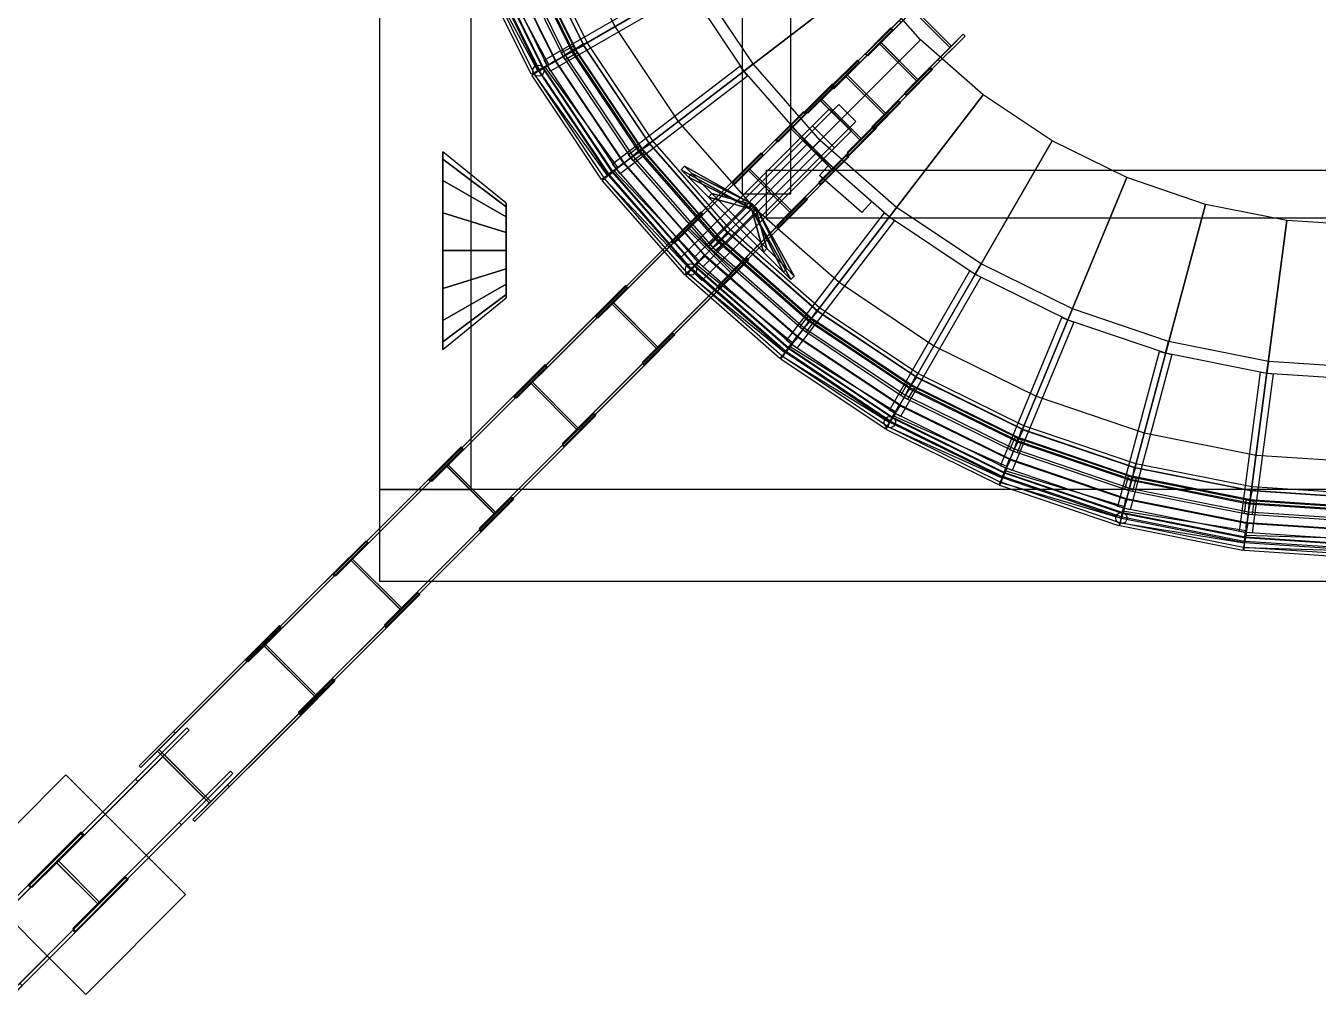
# Model space of a CAD drawing. Header units: millimetres. Extents: x -52000 to 48850, y -48850 to 51750.
# Drawn here: x -9519 to -366, y -9926 to -3082 of the extents above; entities that cross this region are included whole.
import ezdxf

# ---------------------------------------------------------------- set-up
doc = ezdxf.new("R2010")
doc.units = ezdxf.units.MM
doc.layers.add('D-STR-DECK', color=7, linetype='Continuous', lineweight=25)
doc.layers.add('D-STR-STRC', color=7, linetype='Continuous', lineweight=25)

msp = doc.modelspace()

# ---------------------------------------------------------------- linework, layer by layer
at = {"layer": 'D-STR-DECK'}
for points in [[(-4103.5, 4273.5), (-4103.5, -4273.5), (-4443.5, -4273.5), (-4443.5, 4273.5)], [(-4157.5, -1722.1), (-6282.4, -2602.2), (-5889, -3400), (-3897.1, -2250)], [(-3897.1, -2250), (-5889, -3400), (-5394.8, -4139.6), (-3570.1, -2739.4)], [(-6021.1, -2494), (-5644.1, -3258.6), (-5567.9, -3221), (-5944.9, -2456.4)], [(-6005.2, -2487.4), (-5629.2, -3250), (-5544.7, -3201.3), (-5915.1, -2450.1)], [(-6005.2, -2487.4), (-5629.2, -3250), (-5566.4, -3219), (-5942.4, -2456.5)], [(-6157.1, -2545.8), (-5767.9, -3335), (-5884.5, -3392.5), (-6273.7, -2603.3)], [(-6245.4, -2586.9), (-5854.3, -3380), (-5766.5, -3329.3), (-6151.7, -2548.1)], [(-6095.3, -2524.8), (-5713.6, -3298.8), (-5627.9, -3249.3), (-6003.9, -2486.9)], [(-6095.3, -2524.8), (-5713.6, -3298.8), (-5627.9, -3249.3), (-6003.9, -2486.9)], [(-6095.3, -2524.8), (-5713.6, -3298.8), (-5649.9, -3267.3), (-6031.6, -2493.3)], [(-6079.4, -2518.2), (-5698.7, -3290.1), (-5622.4, -3252.5), (-6003.1, -2480.6)], [(-6217.2, -2570.6), (-5824.2, -3367.5), (-5940.8, -3425), (-6333.7, -2628.1)], [(-6235.8, -2578), (-5814.7, -3358.6), (-5893.9, -3401.4), (-6315.1, -2620.7)], [(-6251, -2586.8), (-5857.6, -3384.5), (-5920.4, -3415.5), (-6313.8, -2617.7)], [(-6251, -2586.8), (-5857.6, -3384.5), (-5920.4, -3415.5), (-6313.8, -2617.7)], [(-3570.1, -2739.4), (-5394.8, -4139.6), (-4808.3, -4808.3), (-3182, -3182)], [(-4818.6, -2834), (-5803.7, -3402.7), (-5848.7, -3324.8), (-4863.6, -2756)], [(-4841.1, -2795), (-4434.8, -3403), (-4368.3, -3351.9), (-4768.5, -2753.1)], [(-5629.2, -3250), (-5156.8, -3956.9), (-5079.4, -3897.6), (-5544.7, -3201.3)], [(-3182, -3182), (-4808.3, -4808.3), (-4139.6, -5394.8), (-2739.4, -3570.1)], [(-5615.2, -3274.2), (-5699.6, -3323), (-5727.6, -3274.5), (-5643.2, -3225.8)], [(-5713.6, -3298.8), (-5234.1, -4016.3), (-5155.6, -3956.1), (-5627.9, -3249.3)], [(-5713.6, -3298.8), (-5234.1, -4016.3), (-5155.6, -3956.1), (-5627.9, -3249.3)], [(-5713.6, -3298.8), (-5234.1, -4016.3), (-5175.1, -3976.8), (-5654.5, -3259.3)], [(-5698.7, -3290.1), (-5220.5, -4005.8), (-5149.8, -3958.6), (-5628, -3242.9)], [(-5644.1, -3258.6), (-5170.5, -3967.4), (-5099.8, -3920.2), (-5573.4, -3211.4)], [(-5629.2, -3250), (-5156.8, -3956.9), (-5098.6, -3918.1), (-5571, -3211.1)], [(-5828.4, -3360.1), (-5334.8, -4098.9), (-5442.9, -4171.1), (-5936.5, -3432.4)], [(-5846, -3369.9), (-5326.6, -4088.9), (-5399.5, -4141.6), (-5919, -3422.6)], [(-5859.9, -3380.6), (-5365.7, -4120.1), (-5423.9, -4159), (-5918.1, -3419.4)], [(-5859.9, -3380.6), (-5365.7, -4120.1), (-5423.9, -4159), (-5918.1, -3419.4)], [(-5772.1, -3327.6), (-5283.2, -4059.3), (-5391.3, -4131.6), (-5880.2, -3399.9)], [(-5854.3, -3380), (-5363.1, -4115.2), (-5282.6, -4053.5), (-5766.5, -3329.3)], [(-4407.5, -3438.7), (-5309.9, -4131.1), (-5364.7, -4059.7), (-4462.2, -3367.3)], [(-4434.8, -3403), (-3952.7, -3952.7), (-3893.4, -3893.4), (-4368.3, -3351.9)], [(-3640.3, -3760.5), (-4324, -4444.2), (-4444.2, -4324), (-3760.5, -3640.3)], [(-2739.4, -3570.1), (-4139.6, -5394.8), (-3400, -5889), (-2250, -3897.1)], [(-3671.2, -3826.8), (-4730.5, -4886.1), (-4886.1, -4730.5), (-3826.8, -3671.2)], [(-3791.7, -3947.2), (-4730.5, -4886.1), (-4886.1, -4730.5), (-3947.2, -3791.7)], [(-5139.8, -3979.2), (-5217.1, -4038.5), (-5251.2, -3994.1), (-5173.8, -3934.7)], [(-5170.5, -3967.4), (-4608.4, -4608.4), (-4544.5, -4552.3), (-5106.6, -3911.4)], [(-5156.8, -3956.9), (-4596.2, -4596.2), (-4527.3, -4527.3), (-5079.4, -3897.6)], [(-5156.8, -3956.9), (-4596.2, -4596.2), (-4543.6, -4550), (-5104.2, -3910.8)], [(-3920.9, -3984.5), (-4725.2, -4788.9), (-4788.9, -4725.2), (-3984.5, -3920.9)], [(-3952.7, -3952.7), (-3403, -4434.8), (-3351.9, -4368.3), (-3893.4, -3893.4)], [(-2250, -3897.1), (-3400, -5889), (-2602.2, -6282.4), (-1722.1, -4157.5)], [(-5234.1, -4016.3), (-4665.1, -4665.1), (-4595.2, -4595.2), (-5155.6, -3956.1)], [(-5234.1, -4016.3), (-4665.1, -4665.1), (-4595.2, -4595.2), (-5155.6, -3956.1)], [(-5234.1, -4016.3), (-4665.1, -4665.1), (-4611.7, -4618.3), (-5180.7, -3969.5)], [(-5220.5, -4005.8), (-4653, -4653), (-4589, -4596.9), (-5156.6, -3949.8)], [(-5340, -4092.2), (-4754.2, -4760.2), (-4851.9, -4845.9), (-5437.7, -4177.9)], [(-5356.1, -4104.1), (-4747.3, -4749.2), (-4812.8, -4810.9), (-5421.6, -4165.9)], [(-5368.5, -4116.5), (-4782, -4785.2), (-4834.6, -4831.4), (-5421.1, -4162.7)], [(-5368.5, -4116.5), (-4782, -4785.2), (-4834.6, -4831.4), (-5421.1, -4162.7)], [(-5288.4, -4052.6), (-4708.2, -4714.2), (-4805.9, -4799.9), (-5386.2, -4138.3)], [(-5363.1, -4115.2), (-4780, -4780), (-4708.3, -4708.3), (-5282.6, -4053.5)], [(-4802.2, -4128.6), (-4854.3, -4076.5), (-4879, -4101.2), (-4826.9, -4153.3)], [(-4854.3, -4076.5), (-4377.2, -4341.9), (-4402, -4366.6), (-4879, -4101.2)], [(-4377.2, -4341.9), (-4854.3, -4076.5), (-4879, -4101.2), (-4402, -4366.6)], [(-4854.3, -4076.5), (-4802.2, -4128.6), (-4826.9, -4153.3), (-4879, -4101.2)], [(-4399.6, -4369), (-4826.9, -4153.3), (-4879, -4101.2), (-4402, -4366.6)], [(-4402, -4366.6), (-4879, -4101.2), (-4826.9, -4153.3), (-4399.6, -4369)], [(-4374.8, -4344.2), (-4802.2, -4128.6), (-4854.3, -4076.5), (-4377.2, -4341.9)], [(-4377.2, -4341.9), (-4854.3, -4076.5), (-4802.2, -4128.6), (-4374.8, -4344.2)], [(-4273.5, -4103.5), (4273.5, -4103.5), (4273.5, -4443.5), (-4273.5, -4443.5)], [(-3898.1, -4141.6), (-3828.2, -4061.9), (-3527.5, -4325.7), (-3597.4, -4405.3)], [(-4659.8, -4270.9), (-4802.2, -4128.6), (-4826.9, -4153.3), (-4684.6, -4295.7)], [(-4802.2, -4128.6), (-4374.8, -4344.2), (-4399.6, -4369), (-4826.9, -4153.3)], [(-4374.8, -4344.2), (-4802.2, -4128.6), (-4826.9, -4153.3), (-4399.6, -4369)], [(-4802.2, -4128.6), (-4374.8, -4344.2), (-4399.6, -4369), (-4826.9, -4153.3)], [(-4374.8, -4344.2), (-4802.2, -4128.6), (-4826.9, -4153.3), (-4399.6, -4369)], [(-4802.2, -4128.6), (-4659.8, -4270.9), (-4684.6, -4295.7), (-4826.9, -4153.3)], [(-4393.1, -4375.4), (-4684.6, -4295.7), (-4826.9, -4153.3), (-4399.6, -4369)], [(-4399.6, -4369), (-4826.9, -4153.3), (-4684.6, -4295.7), (-4393.1, -4375.4)], [(-4368.4, -4350.7), (-4659.8, -4270.9), (-4802.2, -4128.6), (-4374.8, -4344.2)], [(-4374.8, -4344.2), (-4802.2, -4128.6), (-4659.8, -4270.9), (-4368.4, -4350.7)], [(-1722.1, -4157.5), (-2602.2, -6282.4), (-1760, -6568.3), (-1164.7, -4346.7)], [(-4465.4, -4465.4), (-4659.8, -4270.9), (-4684.6, -4295.7), (-4490.1, -4490.1)], [(-4659.8, -4270.9), (-4368.4, -4350.7), (-4393.1, -4375.4), (-4684.6, -4295.7)], [(-4368.4, -4350.7), (-4659.8, -4270.9), (-4684.6, -4295.7), (-4393.1, -4375.4)], [(-4659.8, -4270.9), (-4368.4, -4350.7), (-4393.1, -4375.4), (-4684.6, -4295.7)], [(-4368.4, -4350.7), (-4659.8, -4270.9), (-4684.6, -4295.7), (-4393.1, -4375.4)], [(-4659.8, -4270.9), (-4465.4, -4465.4), (-4490.1, -4490.1), (-4684.6, -4295.7)], [(-4384.3, -4384.3), (-4490.1, -4490.1), (-4684.6, -4295.7), (-4393.1, -4375.4)], [(-4393.1, -4375.4), (-4684.6, -4295.7), (-4490.1, -4490.1), (-4384.3, -4384.3)], [(-4359.5, -4359.5), (-4465.4, -4465.4), (-4659.8, -4270.9), (-4368.4, -4350.7)], [(-4368.4, -4350.7), (-4659.8, -4270.9), (-4465.4, -4465.4), (-4359.5, -4359.5)], [(-4359.3, -4408.8), (-4628, -4677.5), (-4677.5, -4628), (-4408.8, -4359.3)], [(-4465.4, -4465.4), (-4359.5, -4359.5), (-4384.3, -4384.3), (-4490.1, -4490.1)], [(-4359.5, -4359.5), (-4465.4, -4465.4), (-4490.1, -4490.1), (-4384.3, -4384.3)], [(-4465.4, -4465.4), (-4359.5, -4359.5), (-4384.3, -4384.3), (-4490.1, -4490.1)], [(-4359.5, -4359.5), (-4465.4, -4465.4), (-4490.1, -4490.1), (-4384.3, -4384.3)], [(-4375.4, -4393.1), (-4295.7, -4684.6), (-4490.1, -4490.1), (-4384.3, -4384.3)], [(-4384.3, -4384.3), (-4490.1, -4490.1), (-4295.7, -4684.6), (-4375.4, -4393.1)], [(-4350.7, -4368.4), (-4270.9, -4659.8), (-4465.4, -4465.4), (-4359.5, -4359.5)], [(-4359.5, -4359.5), (-4465.4, -4465.4), (-4270.9, -4659.8), (-4350.7, -4368.4)], [(-4377.2, -4341.9), (-4374.8, -4344.2), (-4399.6, -4369), (-4402, -4366.6)], [(-4374.8, -4344.2), (-4377.2, -4341.9), (-4402, -4366.6), (-4399.6, -4369)], [(-4374.8, -4344.2), (-4368.4, -4350.7), (-4393.1, -4375.4), (-4399.6, -4369)], [(-4368.4, -4350.7), (-4374.8, -4344.2), (-4399.6, -4369), (-4393.1, -4375.4)], [(-4368.4, -4350.7), (-4359.5, -4359.5), (-4384.3, -4384.3), (-4393.1, -4375.4)], [(-4359.5, -4359.5), (-4368.4, -4350.7), (-4393.1, -4375.4), (-4384.3, -4384.3)], [(-4359.5, -4359.5), (-4350.7, -4368.4), (-4375.4, -4393.1), (-4384.3, -4384.3)], [(-4350.7, -4368.4), (-4359.5, -4359.5), (-4384.3, -4384.3), (-4375.4, -4393.1)], [(-4270.9, -4659.8), (-4350.7, -4368.4), (-4375.4, -4393.1), (-4295.7, -4684.6)], [(-4350.7, -4368.4), (-4344.2, -4374.8), (-4369, -4399.6), (-4375.4, -4393.1)], [(-4350.7, -4368.4), (-4270.9, -4659.8), (-4295.7, -4684.6), (-4375.4, -4393.1)], [(-4270.9, -4659.8), (-4350.7, -4368.4), (-4375.4, -4393.1), (-4295.7, -4684.6)], [(-4350.7, -4368.4), (-4270.9, -4659.8), (-4295.7, -4684.6), (-4375.4, -4393.1)], [(-4344.2, -4374.8), (-4350.7, -4368.4), (-4375.4, -4393.1), (-4369, -4399.6)], [(-4369, -4399.6), (-4153.3, -4826.9), (-4295.7, -4684.6), (-4375.4, -4393.1)], [(-4375.4, -4393.1), (-4295.7, -4684.6), (-4153.3, -4826.9), (-4369, -4399.6)], [(-4128.6, -4802.2), (-4344.2, -4374.8), (-4369, -4399.6), (-4153.3, -4826.9)], [(-4344.2, -4374.8), (-4341.9, -4377.2), (-4366.6, -4402), (-4369, -4399.6)], [(-4344.2, -4374.8), (-4128.6, -4802.2), (-4153.3, -4826.9), (-4369, -4399.6)], [(-4128.6, -4802.2), (-4344.2, -4374.8), (-4369, -4399.6), (-4153.3, -4826.9)], [(-4344.2, -4374.8), (-4128.6, -4802.2), (-4153.3, -4826.9), (-4369, -4399.6)], [(-4341.9, -4377.2), (-4344.2, -4374.8), (-4369, -4399.6), (-4366.6, -4402)], [(-4341.9, -4377.2), (-4076.5, -4854.3), (-4101.2, -4879), (-4366.6, -4402)], [(-4076.5, -4854.3), (-4341.9, -4377.2), (-4366.6, -4402), (-4101.2, -4879)], [(-4344.2, -4374.8), (-4128.6, -4802.2), (-4270.9, -4659.8), (-4350.7, -4368.4)], [(-4350.7, -4368.4), (-4270.9, -4659.8), (-4128.6, -4802.2), (-4344.2, -4374.8)], [(-4341.9, -4377.2), (-4076.5, -4854.3), (-4128.6, -4802.2), (-4344.2, -4374.8)], [(-4344.2, -4374.8), (-4128.6, -4802.2), (-4076.5, -4854.3), (-4341.9, -4377.2)], [(-3403, -4434.8), (-2795, -4841.1), (-2753.1, -4768.5), (-3351.9, -4368.3)], [(-1164.7, -4346.7), (-1760, -6568.3), (-887.6, -6741.8), (-587.4, -4461.5)], [(-4270.9, -4659.8), (-4465.4, -4465.4), (-4490.1, -4490.1), (-4295.7, -4684.6)], [(-4465.4, -4465.4), (-4270.9, -4659.8), (-4295.7, -4684.6), (-4490.1, -4490.1)], [(-4366.6, -4402), (-4101.2, -4879), (-4153.3, -4826.9), (-4369, -4399.6)], [(-4369, -4399.6), (-4153.3, -4826.9), (-4101.2, -4879), (-4366.6, -4402)], [(-3367.3, -4462.2), (-4059.7, -5364.7), (-4131.1, -5309.9), (-3438.7, -4407.5)], [(-587.4, -4461.5), (-887.6, -6741.8), (0, -6800), (0, -4500)], [(-4576.4, -4616), (-4645.3, -4684.9), (-4684.9, -4645.3), (-4616, -4576.4)], [(-4608.4, -4608.4), (-3967.4, -5170.5), (-3911.4, -5106.6), (-4552.3, -4544.5)], [(-4596.2, -4596.2), (-3956.9, -5156.8), (-3897.6, -5079.4), (-4527.3, -4527.3)], [(-4596.2, -4596.2), (-3956.9, -5156.8), (-3910.8, -5104.2), (-4550, -4543.6)], [(-4665.1, -4665.1), (-4016.3, -5234.1), (-3956.1, -5155.6), (-4595.2, -4595.2)], [(-4665.1, -4665.1), (-4016.3, -5234.1), (-3956.1, -5155.6), (-4595.2, -4595.2)], [(-4665.1, -4665.1), (-4016.3, -5234.1), (-3969.5, -5180.7), (-4618.3, -4611.7)], [(-4653, -4653), (-4005.8, -5220.5), (-3949.8, -5156.6), (-4596.9, -4589)], [(-4128.6, -4802.2), (-4270.9, -4659.8), (-4295.7, -4684.6), (-4153.3, -4826.9)], [(-4270.9, -4659.8), (-4128.6, -4802.2), (-4153.3, -4826.9), (-4295.7, -4684.6)], [(-4760.2, -4754.2), (-4092.2, -5340), (-4177.9, -5437.7), (-4845.9, -4851.9)], [(-4714.2, -4708.2), (-4052.6, -5288.4), (-4138.3, -5386.2), (-4799.9, -4805.9)], [(-4780, -4780), (-4115.2, -5363.1), (-4053.5, -5282.6), (-4708.3, -4708.3)], [(-4774.6, -4768.1), (-4086.8, -5328.2), (-4143.6, -5398), (-4831.4, -4837.9)], [(-4785.2, -4782), (-4116.5, -5368.5), (-4162.7, -5421.1), (-4831.4, -4834.6)], [(-4785.2, -4782), (-4116.5, -5368.5), (-4162.7, -5421.1), (-4831.4, -4834.6)], [(-4076.5, -4854.3), (-4128.6, -4802.2), (-4153.3, -4826.9), (-4101.2, -4879)], [(-4128.6, -4802.2), (-4076.5, -4854.3), (-4101.2, -4879), (-4153.3, -4826.9)], [(-2756, -4863.6), (-3324.8, -5848.7), (-3402.7, -5803.7), (-2834, -4818.6)], [(-2795, -4841.1), (-2139.2, -5164.5), (-2107.1, -5087), (-2753.1, -4768.5)], [(-3967.4, -5170.5), (-3258.6, -5644.1), (-3211.4, -5573.4), (-3920.2, -5099.8)], [(-3956.9, -5156.8), (-3250, -5629.2), (-3201.3, -5544.7), (-3897.6, -5079.4)], [(-3956.9, -5156.8), (-3250, -5629.2), (-3211.1, -5571), (-3918.1, -5098.6)], [(-2139.2, -5164.5), (-1446.8, -5399.5), (-1425.1, -5318.5), (-2107.1, -5087)], [(-3934.7, -5173.8), (-3994.1, -5251.2), (-4038.5, -5217.1), (-3979.2, -5139.8)], [(-4016.3, -5234.1), (-3298.8, -5713.6), (-3249.3, -5627.9), (-3956.1, -5155.6)], [(-4016.3, -5234.1), (-3298.8, -5713.6), (-3249.3, -5627.9), (-3956.1, -5155.6)], [(-4016.3, -5234.1), (-3298.8, -5713.6), (-3259.3, -5654.5), (-3976.8, -5175.1)], [(-4005.8, -5220.5), (-3290.1, -5698.7), (-3242.9, -5628), (-3958.6, -5149.8)], [(-2097.6, -5181.7), (-2532.9, -6232.6), (-2616.1, -6198.2), (-2180.8, -5147.3)], [(-4059.3, -5283.2), (-3327.6, -5772.1), (-3399.9, -5880.2), (-4131.6, -5391.3)], [(-4115.2, -5363.1), (-3380, -5854.3), (-3329.3, -5766.5), (-4053.5, -5282.6)], [(-4098.9, -5334.8), (-3360.1, -5828.4), (-3432.4, -5936.5), (-4171.1, -5442.9)], [(-4120.1, -5365.7), (-3380.6, -5859.9), (-3419.4, -5918.1), (-4159, -5423.9)], [(-4120.1, -5365.7), (-3380.6, -5859.9), (-3419.4, -5918.1), (-4159, -5423.9)], [(-4111.4, -5350.5), (-3356.4, -5816), (-3403.6, -5892.6), (-4158.6, -5427.2)], [(-1403.3, -5411.2), (-1697.7, -6509.9), (-1784.7, -6486.6), (-1490.3, -5387.9)], [(-1446.8, -5399.5), (-729.6, -5542.2), (-718.7, -5459), (-1425.1, -5318.5)], [(-729.6, -5542.2), (0, -5590), (0, -5506.1), (-718.7, -5459)], [(-3258.6, -5644.1), (-2494, -6021.1), (-2456.4, -5944.9), (-3221, -5567.9)], [(-3250, -5629.2), (-2487.4, -6005.2), (-2450.1, -5915.1), (-3201.3, -5544.7)], [(-3250, -5629.2), (-2487.4, -6005.2), (-2456.5, -5942.4), (-3219, -5566.4)], [(-685, -5548.1), (-833.5, -6675.8), (-922.7, -6664.1), (-774.3, -5536.3)], [(-3225.8, -5643.2), (-3274.5, -5727.6), (-3323, -5699.6), (-3274.2, -5615.2)], [(-3298.8, -5713.6), (-2524.8, -6095.3), (-2486.9, -6003.9), (-3249.3, -5627.9)], [(-3298.8, -5713.6), (-2524.8, -6095.3), (-2486.9, -6003.9), (-3249.3, -5627.9)], [(-3298.8, -5713.6), (-2524.8, -6095.3), (-2493.3, -6031.6), (-3267.3, -5649.9)], [(-3290.1, -5698.7), (-2518.2, -6079.4), (-2480.6, -6003.1), (-3252.5, -5622.4)], [(-3367.5, -5824.2), (-2570.6, -6217.2), (-2628.1, -6333.7), (-3425, -5940.8)], [(-3384.5, -5857.6), (-2586.8, -6251), (-2617.7, -6313.8), (-3415.5, -5920.4)], [(-3384.5, -5857.6), (-2586.8, -6251), (-2617.7, -6313.8), (-3415.5, -5920.4)], [(-3377.8, -5841.4), (-2568.5, -6204.4), (-2605.4, -6286.5), (-3414.7, -5923.5)], [(-3335, -5767.9), (-2545.8, -6157.1), (-2603.3, -6273.7), (-3392.5, -5884.5)], [(-3380, -5854.3), (-2586.9, -6245.4), (-2548.1, -6151.7), (-3329.3, -5766.5)], [(-2494, -6021.1), (-1686.8, -6295.2), (-1659.5, -6214.7), (-2466.7, -5940.6)], [(-2487.4, -6005.2), (-1682.3, -6278.5), (-1657.1, -6184.3), (-2450.1, -5915.1)], [(-2487.4, -6005.2), (-1682.3, -6278.5), (-1659.8, -6212.2), (-2464.9, -5938.9)], [(-2461.6, -6015.9), (-2498.9, -6106), (-2550.6, -6084.6), (-2513.3, -5994.5)], [(-2524.8, -6095.3), (-1707.6, -6372.7), (-1681.9, -6277.1), (-2486.9, -6003.9)], [(-2524.8, -6095.3), (-1707.6, -6372.7), (-1681.9, -6277.1), (-2486.9, -6003.9)], [(-2524.8, -6095.3), (-1707.6, -6372.7), (-1684.7, -6305.4), (-2501.9, -6028)], [(-2518.2, -6079.4), (-1703.1, -6356.1), (-1675.8, -6275.6), (-2490.8, -5998.9)], [(-2578.5, -6213.9), (-1737.1, -6499.5), (-1778.9, -6622.6), (-2620.3, -6337)], [(-2553.6, -6153.8), (-1720.3, -6436.7), (-1762.1, -6559.8), (-2595.4, -6277)], [(-2586.9, -6245.4), (-1749.6, -6529.7), (-1723.4, -6431.7), (-2548.1, -6151.7)], [(-1686.8, -6295.2), (-850.7, -6461.5), (-834.1, -6378.1), (-1670.2, -6211.8)], [(-1682.3, -6278.5), (-848.4, -6444.4), (-835.7, -6347.7), (-1657.1, -6184.3)], [(-1682.3, -6278.5), (-848.4, -6444.4), (-834.8, -6375.7), (-1668.7, -6209.9)], [(-2591, -6249.2), (-1748.7, -6535.2), (-1771.2, -6601.4), (-2613.5, -6315.5)], [(-2591, -6249.2), (-1748.7, -6535.2), (-1771.2, -6601.4), (-2613.5, -6315.5)], [(-2586.5, -6232.3), (-1736.7, -6486.5), (-1762.5, -6572.8), (-2612.3, -6318.6)], [(-1655.3, -6285.8), (-1680.5, -6379.9), (-1734.6, -6365.4), (-1709.4, -6271.3)], [(-1707.6, -6372.7), (-861.1, -6541.1), (-848.2, -6442.9), (-1681.9, -6277.1)], [(-1707.6, -6372.7), (-861.1, -6541.1), (-848.2, -6442.9), (-1681.9, -6277.1)], [(-1707.6, -6372.7), (-861.1, -6541.1), (-847.3, -6471.4), (-1693.7, -6303)], [(-1703.1, -6356.1), (-858.9, -6524), (-842.3, -6440.6), (-1686.5, -6272.7)], [(-850.7, -6461.5), (0, -6517.2), (5.6, -6432.4), (-845.1, -6376.7)], [(-848.4, -6444.4), (0, -6500), (0, -6402.5), (-835.7, -6347.7)], [(-848.4, -6444.4), (0, -6500), (4.6, -6430.1), (-843.8, -6374.5)], [(-1745.3, -6497.3), (-873.9, -6670.6), (-899.3, -6798.1), (-1770.7, -6624.8)], [(-1728.5, -6434.5), (-865.4, -6606.2), (-890.8, -6733.7), (-1753.9, -6562)], [(-1749.6, -6529.7), (-882.4, -6702.2), (-869.1, -6601.6), (-1723.4, -6431.7)], [(-820.7, -6448), (-833.4, -6544.7), (-888.9, -6537.4), (-876.2, -6440.7)], [(-861.1, -6541.1), (0, -6597.5), (0, -6498.5), (-848.2, -6442.9)], [(-861.1, -6541.1), (0, -6597.5), (0, -6498.5), (-848.2, -6442.9)], [(-861.1, -6541.1), (0, -6597.5), (4.6, -6526.6), (-856.5, -6470.2)], [(-858.9, -6524), (0, -6580.3), (5.6, -6495.4), (-853.3, -6439.2)], [(-1753.1, -6534), (-880.7, -6707.5), (-894.4, -6776.2), (-1766.8, -6602.6)], [(-1753.1, -6534), (-880.7, -6707.5), (-894.4, -6776.2), (-1766.8, -6602.6)], [(-1750.9, -6516.6), (-875.2, -6657.7), (-889.5, -6746.6), (-1765.2, -6605.5)], [(-882.3, -6669.5), (4.3, -6727.6), (-4.3, -6857.4), (-890.9, -6799.3)], [(-882.4, -6702.2), (0, -6760), (0, -6658.6), (-869.1, -6601.6)], [(-873.9, -6605.1), (4.3, -6662.6), (-4.3, -6792.4), (-882.4, -6734.8)], [(-885.3, -6706.9), (2.3, -6765.1), (-2.3, -6834.9), (-889.9, -6776.8)], [(-885.3, -6706.9), (2.3, -6765.1), (-2.3, -6834.9), (-889.9, -6776.8)], [(-885.3, -6689.4), (1.3, -6715), (-1.3, -6805), (-887.9, -6779.4)]]:
    msp.add_lwpolyline(points, close=True, dxfattribs=at)
for points in [[(-6702.2, 882.4), (-6760, 0), (-6702.2, -882.4), (-6529.7, -1749.6), (-6245.4, -2586.9), (-5854.3, -3380), (-5363.1, -4115.2), (-4780, -4780), (-4115.2, -5363.1), (-3380, -5854.3), (-2586.9, -6245.4), (-1749.6, -6529.7), (-882.4, -6702.2), (0, -6760)], [(-6122.2, 806), (-6175, 0), (-6122.2, -806), (-5964.6, -1598.2), (-5705, -2363.1), (-5347.7, -3087.5), (-4899, -3759.1), (-4366.4, -4366.4), (-3759.1, -4899), (-3087.5, -5347.7), (-2363.1, -5705), (-1598.2, -5964.6), (-806, -6122.2), (0, -6175)]]:
    msp.add_lwpolyline(points, dxfattribs=at)
for centre in [(-5889, -3400), (-4808.3, -4808.3), (-3400, -5889), (-1760, -6568.3)]:
    msp.add_circle(centre, 40, dxfattribs=at)
at = {"layer": 'D-STR-STRC'}
for points in [[(-7015.3, -6365.3), (-6365.3, -6365.3), (-6365.3, 6365.3), (-7015.3, 6365.3)], [(-3391.2, -3103.9), (-3569.2, -3281.8), (-3332.7, -3045.3), (-3154.7, -2867.3)], [(-3462.5, -3200.6), (-3378.5, -3116.6), (-3142, -2880.1), (-3226, -2964.1)], [(-3378.5, -3116.6), (-3391.2, -3103.9), (-3154.7, -2867.3), (-3142, -2880.1)], [(-3154.7, -2867.3), (-3332.7, -3045.3), (-3319.9, -3058), (-3235.9, -2974), (-2974, -3235.9), (-3058, -3319.9), (-3045.3, -3332.7), (-2867.3, -3154.7), (-2880.1, -3142), (-2964.1, -3226), (-3226, -2964.1), (-3142, -2880.1)], [(-3556.4, -3294.5), (-3472.4, -3210.5), (-3235.9, -2974), (-3319.9, -3058)], [(-3472.4, -3210.5), (-3210.5, -3472.4), (-2974, -3235.9), (-3235.9, -2974)], [(-3200.6, -3462.5), (-3462.5, -3200.6), (-3226, -2964.1), (-2964.1, -3226)], [(-3627.1, -3331.8), (-3810, -3514.7), (-3575.6, -3280.3), (-3392.7, -3097.4)], [(-3700.9, -3431), (-3614.4, -3344.5), (-3380, -3110.2), (-3466.5, -3196.7)], [(-3614.4, -3344.5), (-3627.1, -3331.8), (-3392.7, -3097.4), (-3380, -3110.2)], [(-3392.7, -3097.4), (-3575.6, -3280.3), (-3562.9, -3293), (-3476.4, -3206.5), (-3206.5, -3476.4), (-3293, -3562.9), (-3280.3, -3575.6), (-3097.4, -3392.7), (-3110.2, -3380), (-3196.7, -3466.5), (-3466.5, -3196.7), (-3380, -3110.2)], [(-3569.2, -3281.8), (-3556.4, -3294.5), (-3319.9, -3058), (-3332.7, -3045.3)], [(-3391.2, -3103.9), (-3569.2, -3281.8), (-3556.4, -3294.5), (-3472.4, -3210.5), (-3210.5, -3472.4), (-3294.5, -3556.4), (-3281.8, -3569.2), (-3103.9, -3391.2), (-3116.6, -3378.5), (-3200.6, -3462.5), (-3462.5, -3200.6), (-3378.5, -3116.6)], [(-3431, -3700.9), (-3700.9, -3431), (-3466.5, -3196.7), (-3196.7, -3466.5)], [(-3281.8, -3569.2), (-3103.9, -3391.2), (-2867.3, -3154.7), (-3045.3, -3332.7)], [(-3116.6, -3378.5), (-3200.6, -3462.5), (-2964.1, -3226), (-2880.1, -3142)], [(-3103.9, -3391.2), (-3116.6, -3378.5), (-2880.1, -3142), (-2867.3, -3154.7)], [(-3810, -3514.7), (-3797.3, -3527.4), (-3562.9, -3293), (-3575.6, -3280.3)], [(-3797.3, -3527.4), (-3710.8, -3440.9), (-3476.4, -3206.5), (-3562.9, -3293)], [(-3710.8, -3440.9), (-3440.9, -3710.8), (-3206.5, -3476.4), (-3476.4, -3206.5)], [(-3210.5, -3472.4), (-3294.5, -3556.4), (-3058, -3319.9), (-2974, -3235.9)], [(-3804.4, -3500.1), (-3993, -3688.7), (-3817.4, -3513), (-3628.8, -3324.4)], [(-3881, -3602.2), (-3791.7, -3512.8), (-3616, -3337.2), (-3705.4, -3426.5)], [(-3628.8, -3324.4), (-3817.4, -3513), (-3804.6, -3525.8), (-3715.3, -3436.4), (-3436.4, -3715.3), (-3525.8, -3804.6), (-3513, -3817.4), (-3324.4, -3628.8), (-3337.2, -3616), (-3426.5, -3705.4), (-3705.4, -3426.5), (-3616, -3337.2)], [(-3627.1, -3331.8), (-3810, -3514.7), (-3797.3, -3527.4), (-3710.8, -3440.9), (-3440.9, -3710.8), (-3527.4, -3797.3), (-3514.7, -3810), (-3331.8, -3627.1), (-3344.5, -3614.4), (-3431, -3700.9), (-3700.9, -3431), (-3614.4, -3344.5)], [(-3791.7, -3512.8), (-3804.4, -3500.1), (-3628.8, -3324.4), (-3616, -3337.2)], [(-3344.5, -3614.4), (-3431, -3700.9), (-3196.7, -3466.5), (-3110.2, -3380)], [(-3331.8, -3627.1), (-3344.5, -3614.4), (-3110.2, -3380), (-3097.4, -3392.7)], [(-3294.5, -3556.4), (-3281.8, -3569.2), (-3045.3, -3332.7), (-3058, -3319.9)], [(-3980.3, -3701.4), (-3890.9, -3612.1), (-3715.3, -3436.4), (-3804.6, -3525.8)], [(-3890.9, -3612.1), (-3612.1, -3890.9), (-3436.4, -3715.3), (-3715.3, -3436.4)], [(-3602.2, -3881), (-3881, -3602.2), (-3705.4, -3426.5), (-3426.5, -3705.4)], [(-3440.9, -3710.8), (-3527.4, -3797.3), (-3293, -3562.9), (-3206.5, -3476.4)], [(-3514.7, -3810), (-3331.8, -3627.1), (-3097.4, -3392.7), (-3280.3, -3575.6)], [(-4009.5, -3696.7), (-4203.3, -3890.5), (-3999.8, -3687), (-3806, -3493.3)], [(-4088.7, -3801.4), (-3996.8, -3709.5), (-3793.3, -3506), (-3885.3, -3597.9)], [(-3996.8, -3709.5), (-4009.5, -3696.7), (-3806, -3493.3), (-3793.3, -3506)], [(-3806, -3493.3), (-3999.8, -3687), (-3987.1, -3699.8), (-3895.1, -3607.8), (-3607.8, -3895.1), (-3699.8, -3987.1), (-3687, -3999.8), (-3493.3, -3806), (-3506, -3793.3), (-3597.9, -3885.3), (-3885.3, -3597.9), (-3793.3, -3506)], [(-3804.4, -3500.1), (-3993, -3688.7), (-3980.3, -3701.4), (-3890.9, -3612.1), (-3612.1, -3890.9), (-3701.4, -3980.3), (-3688.7, -3993), (-3500.1, -3804.4), (-3512.8, -3791.7), (-3602.2, -3881), (-3881, -3602.2), (-3791.7, -3512.8)], [(-3993, -3688.7), (-3980.3, -3701.4), (-3804.6, -3525.8), (-3817.4, -3513)], [(-3527.4, -3797.3), (-3514.7, -3810), (-3280.3, -3575.6), (-3293, -3562.9)], [(-4190.5, -3903.2), (-4098.6, -3811.3), (-3895.1, -3607.8), (-3987.1, -3699.8)], [(-4098.6, -3811.3), (-3811.3, -4098.6), (-3607.8, -3895.1), (-3895.1, -3607.8)], [(-3801.4, -4088.7), (-4088.7, -3801.4), (-3885.3, -3597.9), (-3597.9, -3885.3)], [(-3688.7, -3993), (-3500.1, -3804.4), (-3324.4, -3628.8), (-3513, -3817.4)], [(-3512.8, -3791.7), (-3602.2, -3881), (-3426.5, -3705.4), (-3337.2, -3616)], [(-3500.1, -3804.4), (-3512.8, -3791.7), (-3337.2, -3616), (-3324.4, -3628.8)], [(-4310.6, -3990.5), (-4508.7, -4188.6), (-4209.1, -3889), (-4011, -3690.9)], [(-4392, -4097.3), (-4297.9, -4003.2), (-3998.3, -3703.6), (-4092.4, -3797.7)], [(-4297.9, -4003.2), (-4310.6, -3990.5), (-4011, -3690.9), (-3998.3, -3703.6)], [(-4011, -3690.9), (-4209.1, -3889), (-4196.4, -3901.7), (-4102.3, -3807.6), (-3807.6, -4102.3), (-3901.7, -4196.4), (-3889, -4209.1), (-3690.9, -4011), (-3703.6, -3998.3), (-3797.7, -4092.4), (-4092.4, -3797.7), (-3998.3, -3703.6)], [(-4203.3, -3890.5), (-4190.5, -3903.2), (-3987.1, -3699.8), (-3999.8, -3687)], [(-4009.5, -3696.7), (-4203.3, -3890.5), (-4190.5, -3903.2), (-4098.6, -3811.3), (-3811.3, -4098.6), (-3903.2, -4190.5), (-3890.5, -4203.3), (-3696.7, -4009.5), (-3709.5, -3996.8), (-3801.4, -4088.7), (-4088.7, -3801.4), (-3996.8, -3709.5)], [(-3612.1, -3890.9), (-3701.4, -3980.3), (-3525.8, -3804.6), (-3436.4, -3715.3)], [(-4496, -4201.3), (-4401.9, -4107.2), (-4102.3, -3807.6), (-4196.4, -3901.7)], [(-4401.9, -4107.2), (-4107.2, -4401.9), (-3807.6, -4102.3), (-4102.3, -3807.6)], [(-4097.3, -4392), (-4392, -4097.3), (-4092.4, -3797.7), (-3797.7, -4092.4)], [(-3890.5, -4203.3), (-3696.7, -4009.5), (-3493.3, -3806), (-3687, -3999.8)], [(-3709.5, -3996.8), (-3801.4, -4088.7), (-3597.9, -3885.3), (-3506, -3793.3)], [(-3696.7, -4009.5), (-3709.5, -3996.8), (-3506, -3793.3), (-3493.3, -3806)], [(-3701.4, -3980.3), (-3688.7, -3993), (-3513, -3817.4), (-3525.8, -3804.6)], [(-4508.7, -4188.6), (-4496, -4201.3), (-4196.4, -3901.7), (-4209.1, -3889)], [(-3811.3, -4098.6), (-3903.2, -4190.5), (-3699.8, -3987.1), (-3607.8, -3895.1)], [(-6566.2, -5373.7), (-6566.2, -5320.5), (-6566.2, -5168.7), (-6566.2, -4941.6), (-6566.2, -4673.7), (-6566.2, -4405.9), (-6566.2, -4178.8), (-6566.2, -4027), (-6566.2, -3973.7), (-6566.2, -4027), (-6566.2, -4178.8), (-6566.2, -4405.9), (-6566.2, -4673.7), (-6566.2, -4941.6), (-6566.2, -5168.7), (-6566.2, -5320.5)], [(-6116.2, -4363.3), (-6116.2, -4337.7), (-6566.2, -3973.7), (-6566.2, -4027)], [(-6116.2, -4436.2), (-6116.2, -4363.3), (-6566.2, -4027), (-6566.2, -4178.8)], [(-4736.6, -4407.4), (-4940.1, -4610.9), (-4516, -4186.8), (-4312.4, -3983.2)], [(-4820.7, -4516.9), (-4723.9, -4420.1), (-4299.7, -3995.9), (-4396.6, -4092.8)], [(-4723.9, -4420.1), (-4736.6, -4407.4), (-4312.4, -3983.2), (-4299.7, -3995.9)], [(-4312.4, -3983.2), (-4516, -4186.8), (-4503.3, -4199.5), (-4406.4, -4102.7), (-4102.7, -4406.4), (-4199.5, -4503.3), (-4186.8, -4516), (-3983.2, -4312.4), (-3995.9, -4299.7), (-4092.8, -4396.6), (-4396.6, -4092.8), (-4299.7, -3995.9)], [(-4310.6, -3990.5), (-4508.7, -4188.6), (-4496, -4201.3), (-4401.9, -4107.2), (-4107.2, -4401.9), (-4201.3, -4496), (-4188.6, -4508.7), (-3990.5, -4310.6), (-4003.2, -4297.9), (-4097.3, -4392), (-4392, -4097.3), (-4297.9, -4003.2)], [(-4188.6, -4508.7), (-3990.5, -4310.6), (-3690.9, -4011), (-3889, -4209.1)], [(-4003.2, -4297.9), (-4097.3, -4392), (-3797.7, -4092.4), (-3703.6, -3998.3)], [(-3990.5, -4310.6), (-4003.2, -4297.9), (-3703.6, -3998.3), (-3690.9, -4011)], [(-3903.2, -4190.5), (-3890.5, -4203.3), (-3687, -3999.8), (-3699.8, -3987.1)], [(-4927.4, -4623.6), (-4830.6, -4526.8), (-4406.4, -4102.7), (-4503.3, -4199.5)], [(-4830.6, -4526.8), (-4526.8, -4830.6), (-4102.7, -4406.4), (-4406.4, -4102.7)], [(-4516.9, -4820.7), (-4820.7, -4516.9), (-4396.6, -4092.8), (-4092.8, -4396.6)], [(-4107.2, -4401.9), (-4201.3, -4496), (-3901.7, -4196.4), (-3807.6, -4102.3)], [(-6116.2, -4545.2), (-6116.2, -4436.2), (-6566.2, -4178.8), (-6566.2, -4405.9)], [(-6116.2, -4436.2), (-6116.2, -4545.2), (-6566.2, -4405.9), (-6566.2, -4178.8)], [(-4940.1, -4610.9), (-4927.4, -4623.6), (-4503.3, -4199.5), (-4516, -4186.8)], [(-4201.3, -4496), (-4188.6, -4508.7), (-3889, -4209.1), (-3901.7, -4196.4)], [(-4420.1, -4723.9), (-4516.9, -4820.7), (-4092.8, -4396.6), (-3995.9, -4299.7)], [(-4407.4, -4736.6), (-4420.1, -4723.9), (-3995.9, -4299.7), (-3983.2, -4312.4)], [(-6116.2, -5009.7), (-6116.2, -4984.2), (-6116.2, -4911.3), (-6116.2, -4802.3), (-6116.2, -4673.7), (-6116.2, -4545.2), (-6116.2, -4436.2), (-6116.2, -4363.3), (-6116.2, -4337.7), (-6116.2, -4363.3), (-6116.2, -4436.2), (-6116.2, -4545.2), (-6116.2, -4673.7), (-6116.2, -4802.3), (-6116.2, -4911.3), (-6116.2, -4984.2)], [(-4610.9, -4940.1), (-4407.4, -4736.6), (-3983.2, -4312.4), (-4186.8, -4516)], [(-6116.2, -4673.7), (-6116.2, -4545.2), (-6566.2, -4405.9), (-6566.2, -4673.7)], [(-6116.2, -4545.2), (-6116.2, -4673.7), (-6566.2, -4673.7), (-6566.2, -4405.9)], [(-5269.9, -4930.5), (-5479.6, -5140.2), (-4948.3, -4608.9), (-4738.6, -4399.2)], [(-5357.1, -5043.1), (-5257.2, -4943.2), (-4725.9, -4411.9), (-4825.8, -4511.8)], [(-5257.2, -4943.2), (-5269.9, -4930.5), (-4738.6, -4399.2), (-4725.9, -4411.9)], [(-4738.6, -4399.2), (-4948.3, -4608.9), (-4935.6, -4621.6), (-4835.7, -4521.7), (-4521.7, -4835.7), (-4621.6, -4935.6), (-4608.9, -4948.3), (-4399.2, -4738.6), (-4411.9, -4725.9), (-4511.8, -4825.8), (-4825.8, -4511.8), (-4725.9, -4411.9)], [(-4736.6, -4407.4), (-4940.1, -4610.9), (-4927.4, -4623.6), (-4830.6, -4526.8), (-4526.8, -4830.6), (-4623.6, -4927.4), (-4610.9, -4940.1), (-4407.4, -4736.6), (-4420.1, -4723.9), (-4516.9, -4820.7), (-4820.7, -4516.9), (-4723.9, -4420.1)], [(-4526.8, -4830.6), (-4623.6, -4927.4), (-4199.5, -4503.3), (-4102.7, -4406.4)], [(-5466.9, -5152.9), (-5366.9, -5053), (-4835.7, -4521.7), (-4935.6, -4621.6)], [(-5366.9, -5053), (-5053, -5366.9), (-4521.7, -4835.7), (-4835.7, -4521.7)], [(-5043.1, -5357.1), (-5357.1, -5043.1), (-4825.8, -4511.8), (-4511.8, -4825.8)], [(-4623.6, -4927.4), (-4610.9, -4940.1), (-4186.8, -4516), (-4199.5, -4503.3)], [(-5479.6, -5140.2), (-5466.9, -5152.9), (-4935.6, -4621.6), (-4948.3, -4608.9)], [(-6116.2, -4802.3), (-6116.2, -4673.7), (-6566.2, -4673.7), (-6566.2, -4941.6)], [(-5140.2, -5479.6), (-4930.5, -5269.9), (-4399.2, -4738.6), (-4608.9, -4948.3)], [(-4943.2, -5257.2), (-5043.1, -5357.1), (-4511.8, -4825.8), (-4411.9, -4725.9)], [(-4930.5, -5269.9), (-4943.2, -5257.2), (-4411.9, -4725.9), (-4399.2, -4738.6)], [(-6116.2, -4911.3), (-6116.2, -4802.3), (-6566.2, -4941.6), (-6566.2, -5168.7)], [(-5053, -5366.9), (-5152.9, -5466.9), (-4621.6, -4935.6), (-4521.7, -4835.7)], [(-6116.2, -4984.2), (-6116.2, -4911.3), (-6566.2, -5168.7), (-6566.2, -5320.5)], [(-5840.7, -5491.1), (-6056.5, -5706.9), (-5487.8, -5138.2), (-5271.9, -4922.3)], [(-5930.9, -5606.8), (-5827.9, -5503.8), (-5259.2, -4935), (-5362.2, -5038)], [(-5827.9, -5503.8), (-5840.7, -5491.1), (-5271.9, -4922.3), (-5259.2, -4935)], [(-5271.9, -4922.3), (-5487.8, -5138.2), (-5475, -5150.9), (-5372, -5047.9), (-5047.9, -5372), (-5150.9, -5475), (-5138.2, -5487.8), (-4922.3, -5271.9), (-4935, -5259.2), (-5038, -5362.2), (-5362.2, -5038), (-5259.2, -4935)], [(-5269.9, -4930.5), (-5479.6, -5140.2), (-5466.9, -5152.9), (-5366.9, -5053), (-5053, -5366.9), (-5152.9, -5466.9), (-5140.2, -5479.6), (-4930.5, -5269.9), (-4943.2, -5257.2), (-5043.1, -5357.1), (-5357.1, -5043.1), (-5257.2, -4943.2)], [(-5152.9, -5466.9), (-5140.2, -5479.6), (-4608.9, -4948.3), (-4621.6, -4935.6)], [(-6116.2, -5009.7), (-6116.2, -4984.2), (-6566.2, -5320.5), (-6566.2, -5373.7)], [(-6043.8, -5719.7), (-5940.8, -5616.7), (-5372, -5047.9), (-5475, -5150.9)], [(-5940.8, -5616.7), (-5616.7, -5940.8), (-5047.9, -5372), (-5372, -5047.9)], [(-5606.8, -5930.9), (-5930.9, -5606.8), (-5362.2, -5038), (-5038, -5362.2)], [(-6056.5, -5706.9), (-6043.8, -5719.7), (-5475, -5150.9), (-5487.8, -5138.2)], [(-5706.9, -6056.5), (-5491.1, -5840.7), (-4922.3, -5271.9), (-5138.2, -5487.8)], [(-5503.8, -5827.9), (-5606.8, -5930.9), (-5038, -5362.2), (-4935, -5259.2)], [(-5491.1, -5840.7), (-5503.8, -5827.9), (-4935, -5259.2), (-4922.3, -5271.9)], [(-5616.7, -5940.8), (-5719.7, -6043.8), (-5150.9, -5475), (-5047.9, -5372)], [(-6434.1, -6074.3), (-6656.2, -6296.4), (-6064.7, -5705), (-5842.6, -5482.9)], [(-6421.4, -6087.1), (-6434.1, -6074.3), (-5842.6, -5482.9), (-5829.9, -5495.6)], [(-5842.6, -5482.9), (-6064.7, -5705), (-6052, -5717.7), (-5945.9, -5611.6), (-5611.6, -5945.9), (-5717.7, -6052), (-5705, -6064.7), (-5482.9, -5842.6), (-5495.6, -5829.9), (-5601.7, -5936), (-5936, -5601.7), (-5829.9, -5495.6)], [(-5840.7, -5491.1), (-6056.5, -5706.9), (-6043.8, -5719.7), (-5940.8, -5616.7), (-5616.7, -5940.8), (-5719.7, -6043.8), (-5706.9, -6056.5), (-5491.1, -5840.7), (-5503.8, -5827.9), (-5606.8, -5930.9), (-5930.9, -5606.8), (-5827.9, -5503.8)], [(-5719.7, -6043.8), (-5706.9, -6056.5), (-5138.2, -5487.8), (-5150.9, -5475)], [(-6527.5, -6193.2), (-6421.4, -6087.1), (-5829.9, -5495.6), (-5936, -5601.7)], [(-6643.5, -6309.2), (-6537.4, -6203), (-5945.9, -5611.6), (-6052, -5717.7)], [(-6537.4, -6203), (-6203, -6537.4), (-5611.6, -5945.9), (-5945.9, -5611.6)], [(-6193.2, -6527.5), (-6527.5, -6193.2), (-5936, -5601.7), (-5601.7, -5936)], [(-6656.2, -6296.4), (-6643.5, -6309.2), (-6052, -5717.7), (-6064.7, -5705)], [(-6296.4, -6656.2), (-6074.3, -6434.1), (-5482.9, -5842.6), (-5705, -6064.7)], [(-6087.1, -6421.4), (-6193.2, -6527.5), (-5601.7, -5936), (-5495.6, -5829.9)], [(-6074.3, -6434.1), (-6087.1, -6421.4), (-5495.6, -5829.9), (-5482.9, -5842.6)], [(-6203, -6537.4), (-6309.2, -6643.5), (-5717.7, -6052), (-5611.6, -5945.9)], [(-7108.1, -6737), (-7337.1, -6966), (-6665.3, -6294.2), (-6436.3, -6065.2)], [(-7205, -6859.3), (-7095.4, -6749.7), (-6423.6, -6077.9), (-6533.2, -6187.5)], [(-7095.4, -6749.7), (-7108.1, -6737), (-6436.3, -6065.2), (-6423.6, -6077.9)], [(-6436.3, -6065.2), (-6665.3, -6294.2), (-6652.6, -6307), (-6543, -6197.4), (-6197.4, -6543), (-6307, -6652.6), (-6294.2, -6665.3), (-6065.2, -6436.3), (-6077.9, -6423.6), (-6187.5, -6533.2), (-6533.2, -6187.5), (-6423.6, -6077.9)], [(-6434.1, -6074.3), (-6656.2, -6296.4), (-6643.5, -6309.2), (-6537.4, -6203), (-6203, -6537.4), (-6309.2, -6643.5), (-6296.4, -6656.2), (-6074.3, -6434.1), (-6087.1, -6421.4), (-6193.2, -6527.5), (-6527.5, -6193.2), (-6421.4, -6087.1)], [(-6309.2, -6643.5), (-6296.4, -6656.2), (-5705, -6064.7), (-5717.7, -6052)], [(-7324.4, -6978.8), (-7214.8, -6869.2), (-6543, -6197.4), (-6652.6, -6307)], [(-7214.8, -6869.2), (-6869.2, -7214.8), (-6197.4, -6543), (-6543, -6197.4)], [(-6859.3, -7205), (-7205, -6859.3), (-6533.2, -6187.5), (-6187.5, -6533.2)], [(-7337.1, -6966), (-7324.4, -6978.8), (-6652.6, -6307), (-6665.3, -6294.2)], [(-7015.3, -7015.3), (7015.3, -7015.3), (7015.3, -6365.3), (-7015.3, -6365.3)], [(-6966, -7337.1), (-6737, -7108.1), (-6065.2, -6436.3), (-6294.2, -6665.3)], [(-6749.7, -7095.4), (-6859.3, -7205), (-6187.5, -6533.2), (-6077.9, -6423.6)], [(-6737, -7108.1), (-6749.7, -7095.4), (-6077.9, -6423.6), (-6065.2, -6436.3)], [(-6869.2, -7214.8), (-6978.8, -7324.4), (-6307, -6652.6), (-6197.4, -6543)], [(-6978.8, -7324.4), (-6966, -7337.1), (-6294.2, -6665.3), (-6307, -6652.6)], [(-7721.1, -7339.8), (-7956.4, -7575.1), (-7345.4, -6964.1), (-7110, -6728.8)], [(-7821.1, -7465.2), (-7708.3, -7352.5), (-7097.3, -6741.5), (-7210, -6854.2)], [(-7708.3, -7352.5), (-7721.1, -7339.8), (-7110, -6728.8), (-7097.3, -6741.5)], [(-7110, -6728.8), (-7345.4, -6964.1), (-7332.6, -6976.8), (-7219.9, -6864.1), (-6864.1, -7219.9), (-6976.8, -7332.6), (-6964.1, -7345.4), (-6728.8, -7110), (-6741.5, -7097.3), (-6854.2, -7210), (-7210, -6854.2), (-7097.3, -6741.5)], [(-7108.1, -6737), (-7337.1, -6966), (-7324.4, -6978.8), (-7214.8, -6869.2), (-6869.2, -7214.8), (-6978.8, -7324.4), (-6966, -7337.1), (-6737, -7108.1), (-6749.7, -7095.4), (-6859.3, -7205), (-7205, -6859.3), (-7095.4, -6749.7)], [(-7943.6, -7587.8), (-7830.9, -7475.1), (-7219.9, -6864.1), (-7332.6, -6976.8)], [(-7830.9, -7475.1), (-7475.1, -7830.9), (-6864.1, -7219.9), (-7219.9, -6864.1)], [(-7465.2, -7821.1), (-7821.1, -7465.2), (-7210, -6854.2), (-6854.2, -7210)], [(-7956.4, -7575.1), (-7943.6, -7587.8), (-7332.6, -6976.8), (-7345.4, -6964.1)], [(-7575.1, -7956.4), (-7339.8, -7721.1), (-6728.8, -7110), (-6964.1, -7345.4)], [(-7352.5, -7708.3), (-7465.2, -7821.1), (-6854.2, -7210), (-6741.5, -7097.3)], [(-7339.8, -7721.1), (-7352.5, -7708.3), (-6741.5, -7097.3), (-6728.8, -7110)], [(-7475.1, -7830.9), (-7587.8, -7943.6), (-6976.8, -7332.6), (-6864.1, -7219.9)], [(-8473.4, -8079.7), (-8716.4, -8322.7), (-7966.4, -7572.7), (-7723.4, -7329.7)], [(-8577.3, -8209), (-8460.7, -8092.4), (-7710.7, -7342.5), (-7827.3, -7459)], [(-8460.7, -8092.4), (-8473.4, -8079.7), (-7723.4, -7329.7), (-7710.7, -7342.5)], [(-7723.4, -7329.7), (-7966.4, -7572.7), (-7953.7, -7585.4), (-7837.1, -7468.9), (-7468.9, -7837.1), (-7585.4, -7953.7), (-7572.7, -7966.4), (-7329.7, -7723.4), (-7342.5, -7710.7), (-7459, -7827.3), (-7827.3, -7459), (-7710.7, -7342.5)], [(-7721.1, -7339.8), (-7956.4, -7575.1), (-7943.6, -7587.8), (-7830.9, -7475.1), (-7475.1, -7830.9), (-7587.8, -7943.6), (-7575.1, -7956.4), (-7339.8, -7721.1), (-7352.5, -7708.3), (-7465.2, -7821.1), (-7821.1, -7465.2), (-7708.3, -7352.5)], [(-7587.8, -7943.6), (-7575.1, -7956.4), (-6964.1, -7345.4), (-6976.8, -7332.6)], [(-8703.7, -8335.4), (-8587.1, -8218.8), (-7837.1, -7468.9), (-7953.7, -7585.4)], [(-8587.1, -8218.8), (-8218.8, -8587.1), (-7468.9, -7837.1), (-7837.1, -7468.9)], [(-8209, -8577.3), (-8577.3, -8209), (-7827.3, -7459), (-7459, -7827.3)], [(-8716.4, -8322.7), (-8703.7, -8335.4), (-7953.7, -7585.4), (-7966.4, -7572.7)], [(-8322.7, -8716.4), (-8079.7, -8473.4), (-7329.7, -7723.4), (-7572.7, -7966.4)], [(-8092.4, -8460.7), (-8209, -8577.3), (-7459, -7827.3), (-7342.5, -7710.7)], [(-8079.7, -8473.4), (-8092.4, -8460.7), (-7342.5, -7710.7), (-7329.7, -7723.4)], [(-8218.8, -8587.1), (-8335.4, -8703.7), (-7585.4, -7953.7), (-7468.9, -7837.1)], [(-8335.4, -8703.7), (-8322.7, -8716.4), (-7572.7, -7966.4), (-7585.4, -7953.7)], [(-9129.5, -8804.6), (-9493.4, -9168.4), (-8742.4, -8417.5), (-8378.6, -8053.7)], [(-9112.5, -8821.5), (-9129.5, -8804.6), (-8378.6, -8053.7), (-8361.6, -8070.6)], [(-8378.6, -8053.7), (-8742.4, -8417.5), (-8725.5, -8434.5), (-8549.9, -8258.9), (-8258.9, -8549.9), (-8434.5, -8725.5), (-8417.5, -8742.4), (-8053.7, -8378.6), (-8070.6, -8361.6), (-8246.2, -8537.2), (-8537.2, -8246.2), (-8361.6, -8070.6)], [(-9288.1, -8997.1), (-9112.5, -8821.5), (-8361.6, -8070.6), (-8537.2, -8246.2)], [(-8473.4, -8079.7), (-8716.4, -8322.7), (-8703.7, -8335.4), (-8587.1, -8218.8), (-8218.8, -8587.1), (-8335.4, -8703.7), (-8322.7, -8716.4), (-8079.7, -8473.4), (-8092.4, -8460.7), (-8209, -8577.3), (-8577.3, -8209), (-8460.7, -8092.4)], [(-9476.4, -9185.4), (-9300.8, -9009.8), (-8549.9, -8258.9), (-8725.5, -8434.5)], [(-9300.8, -9009.8), (-9009.8, -9300.8), (-8258.9, -8549.9), (-8549.9, -8258.9)], [(-8997.1, -9288.1), (-9288.1, -8997.1), (-8537.2, -8246.2), (-8246.2, -8537.2)], [(-9236, -8387.5), (-9943.1, -9094.6), (-9094.6, -9943.1), (-8387.5, -9236)], [(-9493.4, -9168.4), (-9476.4, -9185.4), (-8725.5, -8434.5), (-8742.4, -8417.5)], [(-9168.4, -9493.4), (-8804.6, -9129.5), (-8053.7, -8378.6), (-8417.5, -8742.4)], [(-8821.5, -9112.5), (-8997.1, -9288.1), (-8246.2, -8537.2), (-8070.6, -8361.6)], [(-8804.6, -9129.5), (-8821.5, -9112.5), (-8070.6, -8361.6), (-8053.7, -8378.6)], [(-9009.8, -9300.8), (-9185.4, -9476.4), (-8434.5, -8725.5), (-8258.9, -8549.9)], [(-9185.4, -9476.4), (-9168.4, -9493.4), (-8417.5, -8742.4), (-8434.5, -8725.5)], [(-9879.9, -9545.1), (-10254.9, -9920.1), (-9503.9, -9169), (-9128.9, -8794)], [(-10044.1, -9743.2), (-9863, -9562), (-9111.9, -8811), (-9293.1, -8992.2)], [(-9863, -9562), (-9879.9, -9545.1), (-9128.9, -8794), (-9111.9, -8811)], [(-9128.9, -8794), (-9503.9, -9169), (-9486.9, -9186), (-9305.8, -9004.8), (-9004.8, -9305.8), (-9186, -9486.9), (-9169, -9503.9), (-8794, -9128.9), (-8811, -9111.9), (-8992.2, -9293.1), (-9293.1, -8992.2), (-9111.9, -8811)], [(-9129.5, -8804.6), (-9493.4, -9168.4), (-9476.4, -9185.4), (-9300.8, -9009.8), (-9009.8, -9300.8), (-9185.4, -9476.4), (-9168.4, -9493.4), (-8804.6, -9129.5), (-8821.5, -9112.5), (-8997.1, -9288.1), (-9288.1, -8997.1), (-9112.5, -8821.5)], [(-10238, -9937), (-10056.8, -9755.9), (-9305.8, -9004.8), (-9486.9, -9186)], [(-10056.8, -9755.9), (-9755.9, -10056.8), (-9004.8, -9305.8), (-9305.8, -9004.8)], [(-9743.2, -10044.1), (-10044.1, -9743.2), (-9293.1, -8992.2), (-8992.2, -9293.1)], [(-9920.1, -10254.9), (-9545.1, -9879.9), (-8794, -9128.9), (-9169, -9503.9)], [(-9562, -9863), (-9743.2, -10044.1), (-8992.2, -9293.1), (-8811, -9111.9)], [(-9545.1, -9879.9), (-9562, -9863), (-8811, -9111.9), (-8794, -9128.9)], [(-10254.9, -9920.1), (-10238, -9937), (-9486.9, -9186), (-9503.9, -9169)], [(-9755.9, -10056.8), (-9937, -10238), (-9186, -9486.9), (-9004.8, -9305.8)], [(-9937, -10238), (-9920.1, -10254.9), (-9169, -9503.9), (-9186, -9486.9)]]:
    msp.add_lwpolyline(points, close=True, dxfattribs=at)

doc.saveas('drawing.dxf')
